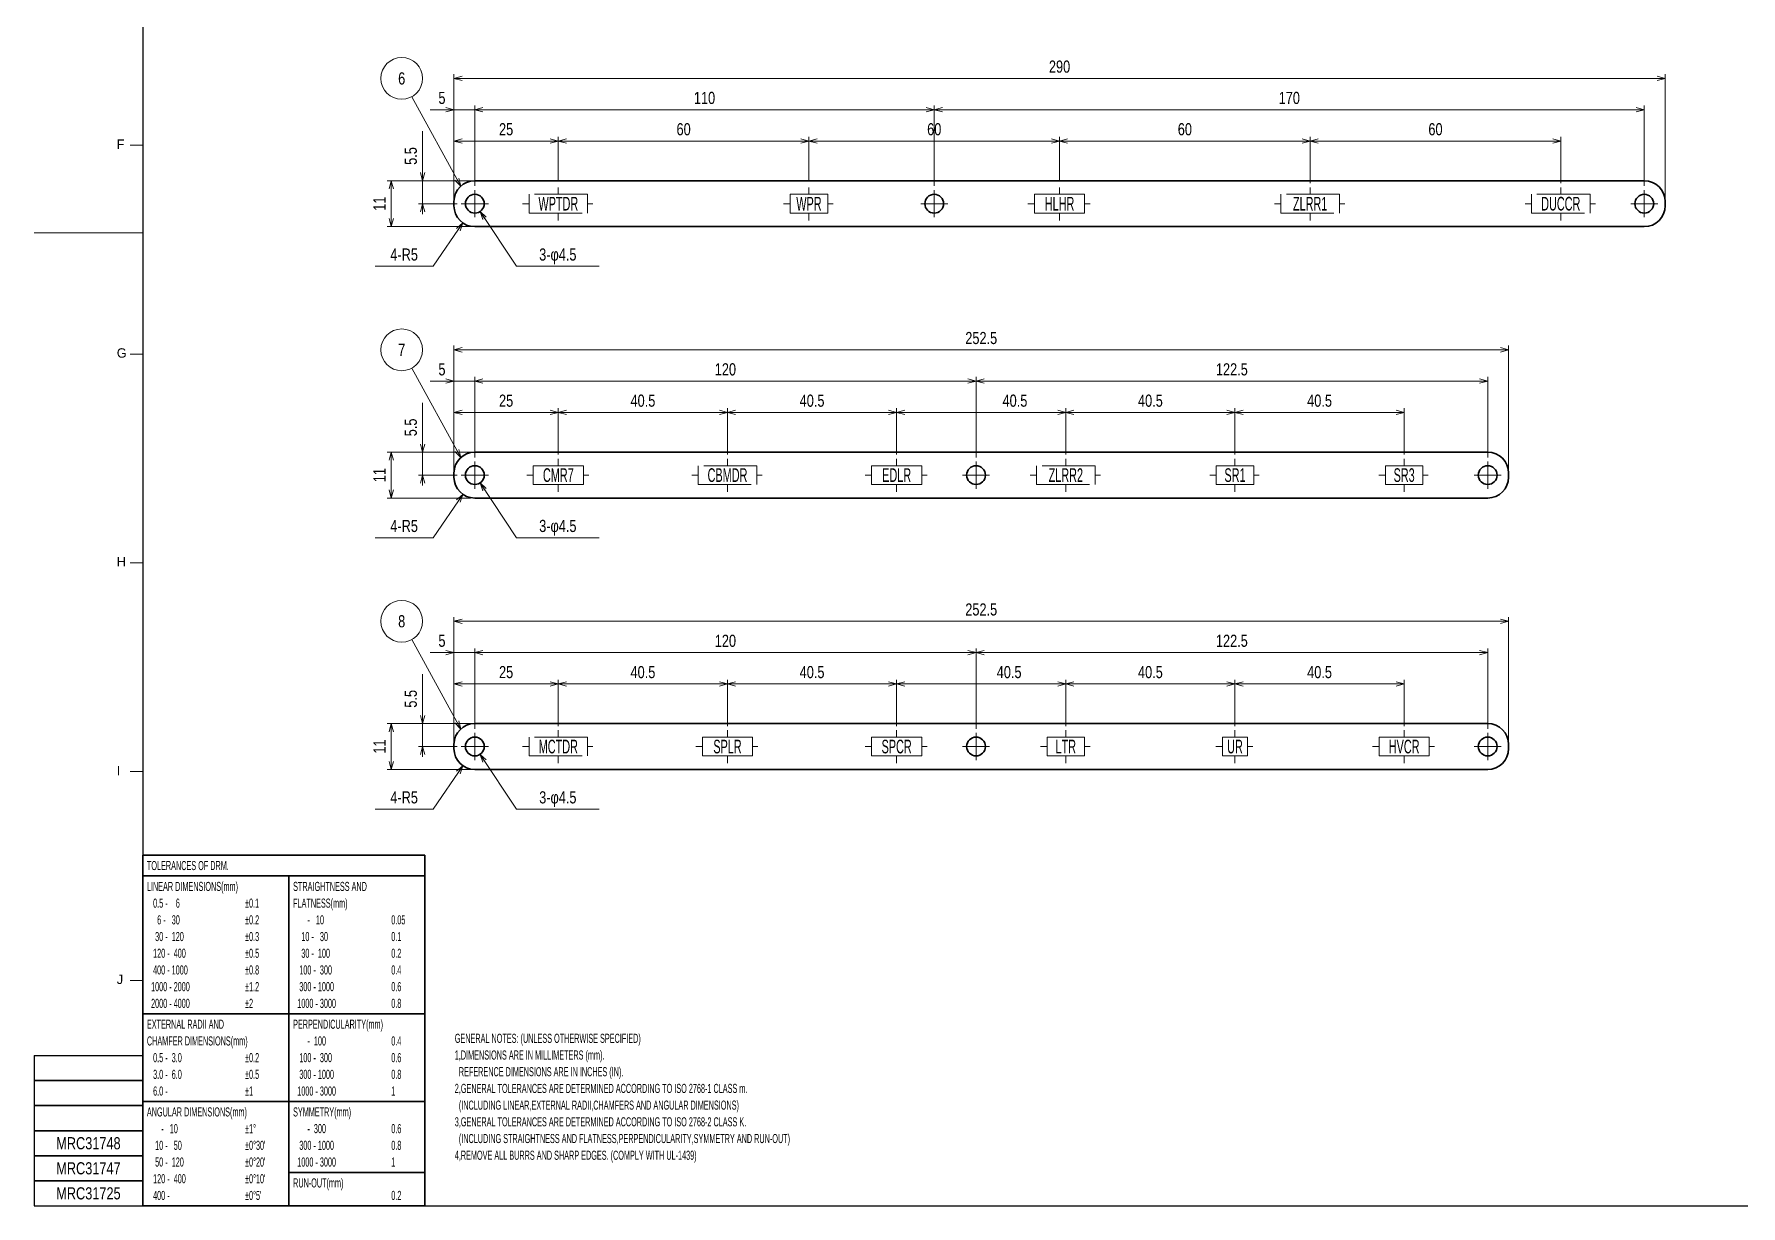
# Model space of a CAD drawing. Header units: millimetres. Extents: x 10 to 821, y 12 to 580.
# Drawn here: x 9.5 to 418.1, y 20 to 300.6 of the extents above; entities that cross this region are included whole.
import ezdxf
from ezdxf.enums import TextEntityAlignment as Align

# ---------------------------------------------------------------- set-up
doc = ezdxf.new("R2010")
doc.units = ezdxf.units.MM
doc.linetypes.add('DASHDOT', pattern=[25.3, 12.7, -6.3, 0, -6.3])
for name, color, linetype in [('GR1_02', 7, 'Continuous'), ('GR1_15', 7, 'Continuous'), ('GR1_16', 7, 'Continuous'), ('図面枠B6M', 7, 'Continuous')]:
    doc.layers.add(name, color=color, linetype=linetype)
doc.styles.add('HG丸ｺﾞｼｯｸM-PRO', font='')
doc.styles.get('HG丸ｺﾞｼｯｸM-PRO').set_extended_font_data('HG丸ｺﾞｼｯｸM-PRO')

# ---------------------------------------------------------------- blocks, each defined once
blk = doc.blocks.new('BLKF023')
at = {"layer": '図面枠B6M', "color": 2, "linetype": 'Continuous', "lineweight": 25}
for p, q in [((35.5, 574), (35.5, 20)), ((9.5, 56), (9.5, 20)), ((9.5, 56), (35.5, 56)), ((9.5, 20), (821, 20))]:
    blk.add_line(p, q, dxfattribs=at)
at = {"layer": '図面枠B6M', "color": 4, "linetype": 'Continuous', "lineweight": 13}
for p, q in [((32.5, 274), (35.5, 274)), ((9.5, 253), (35.5, 253)), ((32.5, 224), (35.5, 224)), ((32.5, 174), (35.5, 174)), ((32.5, 124), (35.5, 124)), ((32.5, 74), (35.5, 74))]:
    blk.add_line(p, q, dxfattribs=at)
at = {"layer": '図面枠B6M', "color": 3, "linetype": 'Continuous', "lineweight": 35}
for p, q in [((9.5, 50), (35.5, 50)), ((9.5, 44), (35.5, 44)), ((9.5, 38), (35.5, 38)), ((9.5, 32), (35.5, 32)), ((9.5, 26), (35.5, 26))]:
    blk.add_line(p, q, dxfattribs=at)
at = {"layer": '図面枠B6M', "color": 4, "linetype": 'Continuous', "lineweight": 13, "style": 'HG丸ｺﾞｼｯｸM-PRO'}
for s, width, p in [('F', 0.998986, (29.29, 272.45)), ('G', 1.003714, (29.29, 222.45)), ('H', 1.00207, (29.29, 172.45)), ('I', 1.00207, (29.29, 122.45)), ('J', 1.005117, (29.29, 72.45))]:
    blk.add_text(s, height=2.25, dxfattribs=dict(at, width=width)).set_placement(p, align=Align.BOTTOM_LEFT)
blk = doc.blocks.new('BLKF027')
at = {"layer": '図面枠B6M', "color": 3, "linetype": 'Continuous', "lineweight": 35}
for p, q in [((35.5, 104), (103, 104)), ((35.5, 104), (35.5, 20)), ((103, 20), (103, 104)), ((35.5, 99), (103, 99)), ((70.5, 20), (70.5, 99)), ((35.5, 66), (70.5, 66)), ((70.5, 66), (103, 66)), ((35.5, 45), (70.5, 45)), ((70.5, 45), (103, 45)), ((70.5, 28), (103, 28)), ((35.5, 20), (103, 20))]:
    blk.add_line(p, q, dxfattribs=at)
at = {"layer": '図面枠B6M', "color": 4, "linetype": 'Continuous', "lineweight": 13, "style": 'HG丸ｺﾞｼｯｸM-PRO'}
for s, height, width, p in [('TOLERANCES OF DRM.', 2.1818, 0.522208, (36.5, 101.5)), ('LINEAR DIMENSIONS(mm)', 2.1818, 0.521664, (36.5, 96.5)), ('STRAIGHTNESS AND', 2.1818, 0.521949, (71.5, 96.5)), (' 0.5 -    6', 2.1818, 0.524049, (37.5, 92.5)), ('±0.1', 2.182, 0.52198, (60, 92.5)), ('FLATNESS(mm)', 2.1818, 0.521994, (71.5, 92.5)), ('   6 -   30', 2.1818, 0.52397, (37.5, 88.5)), ('±0.2', 2.182, 0.52198, (60, 88.5)), ('     -   10', 2.1818, 0.524651, (72.5, 88.5)), ('0.05', 2.182, 0.52205, (95, 88.5)), ('  30 -  120', 2.1818, 0.522893, (37.5, 84.5)), ('±0.3', 2.182, 0.52198, (60, 84.5)), ('  10 -   30', 2.1818, 0.523391, (72.5, 84.5)), ('0.1', 2.182, 0.522424, (95, 84.5)), (' 120 -  400', 2.1818, 0.52246, (37.5, 80.5)), ('±0.5', 2.182, 0.52198, (60, 80.5)), ('  30 -  100', 2.1818, 0.522893, (72.5, 80.5)), ('0.2', 2.182, 0.522424, (95, 80.5)), ('1000 - 2000', 2.1818, 0.521744, (37.5, 72.5)), (' 400 - 1000', 2.1818, 0.52208, (37.5, 76.5)), ('±0.8', 2.182, 0.52198, (60, 76.5)), ('±1.2', 2.182, 0.52198, (60, 72.5)), (' 300 - 1000', 2.1818, 0.52208, (72.5, 72.5)), (' 100 -  300', 2.1818, 0.52246, (72.5, 76.5)), ('0.4', 2.182, 0.522424, (95, 76.5)), ('0.6', 2.182, 0.522424, (95, 72.5)), ('2000 - 4000', 2.1818, 0.521744, (37.5, 68.5)), ('±2', 2.182, 0.521216, (60, 68.5)), ('1000 - 3000', 2.1818, 0.521744, (72.5, 68.5)), ('0.8', 2.182, 0.522424, (95, 68.5)), ('EXTERNAL RADII AND', 2.1818, 0.522426, (36.5, 63.5)), ('PERPENDICULARITY(mm)', 2.1818, 0.521822, (71.5, 63.5)), ('CHAMFER DIMENSIONS(mm)', 2.1818, 0.521615, (36.5, 59.5)), ('     -  100', 2.1818, 0.52397, (72.5, 59.5)), ('0.4', 2.182, 0.522424, (95, 59.5)), (' 0.5 -  3.0', 2.1818, 0.523514, (37.5, 55.5)), ('±0.2', 2.182, 0.52198, (60, 55.5)), (' 100 -  300', 2.1818, 0.52246, (72.5, 55.5)), ('0.6', 2.182, 0.522424, (95, 55.5)), (' 3.0 -  6.0', 2.1818, 0.523514, (37.5, 51.5)), ('±0.5', 2.182, 0.52198, (60, 51.5)), (' 300 - 1000', 2.1818, 0.52208, (72.5, 51.5)), ('0.8', 2.182, 0.522424, (95, 51.5)), (' 6.0 -', 2.182, 0.523279, (37.5, 47.5)), ('±1', 2.182, 0.521216, (60, 47.5)), ('1000 - 3000', 2.1818, 0.521744, (72.5, 47.5)), ('1', 2.18, 0.521199, (95, 47.5)), ('ANGULAR DIMENSIONS(mm)', 2.1818, 0.521887, (36.5, 42.5)), ('SYMMETRY(mm)', 2.1818, 0.521222, (71.5, 42.5)), ('     -   10', 2.1818, 0.524651, (37.5, 38.5)), ('±1°', 2.182, 0.52122, (60, 38.5)), ('     -  300', 2.1818, 0.52397, (72.5, 38.5)), ('0.6', 2.182, 0.522424, (95, 38.5)), ('  10 -   50', 2.1818, 0.523391, (37.5, 34.5)), ("±0°30'", 2.182, 0.521679, (60, 34.5)), (' 300 - 1000', 2.1818, 0.52208, (72.5, 34.5)), ('0.8', 2.182, 0.522424, (95, 34.5)), ('  50 -  120', 2.1818, 0.522893, (37.5, 30.5)), ("±0°20'", 2.182, 0.521679, (60, 30.5)), ('1000 - 3000', 2.1818, 0.521744, (72.5, 30.5)), ('1', 2.18, 0.521199, (95, 30.5)), (' 120 -  400', 2.1818, 0.52246, (37.5, 26.5)), ("±0°10'", 2.182, 0.521679, (60, 26.5)), ('RUN-OUT(mm)', 2.1818, 0.521162, (71.5, 25.5)), (' 400 -', 2.182, 0.52234, (37.5, 22.5)), ("±0°5'", 2.182, 0.521776, (60, 22.5)), ('0.2', 2.182, 0.522424, (95, 22.5))]:
    blk.add_text(s, height=height, dxfattribs=dict(at, width=width)).set_placement(p, align=Align.MIDDLE_LEFT)
blk = doc.blocks.new('FXTIP_ARROW_S')
at = {"color": 0, "linetype": 'Continuous', "lineweight": -2}
for q in [(-1, 0), (-0.97, 0.26), (-0.97, -0.26)]:
    blk.add_line((0, 0), q, dxfattribs=at)
blk = doc.blocks.new('FXTIP_ARROW_E')
at = {"color": 0, "linetype": 'Continuous', "lineweight": -2}
for q in [(-1, 0), (-0.97, 0.26), (-0.97, -0.26)]:
    blk.add_line((0, 0), q, dxfattribs=at)
blk = doc.blocks.new('BLKF059')
at = {"layer": 'GR1_02', "color": 4, "linetype": 'DASHDOT', "lineweight": 13}
for p, q in [((199.5, 262.25), (190.5, 262.25)), ((190.5, 262.25), (190.5, 257.75)), ((199.5, 257.75), (199.5, 262.25)), ((190.5, 257.75), (199.5, 257.75))]:
    blk.add_line(p, q, dxfattribs=at)
blk = doc.blocks.new('BLKF058')
at = {"layer": 'GR1_02', "color": 4, "linetype": 'DASHDOT', "lineweight": 13}
for p, q in [((195, 263.91), (195, 262.25)), ((188.94, 260), (190.5, 260)), ((195, 257.75), (195, 256.01)), ((199.5, 260), (200.79, 260))]:
    blk.add_line(p, q, dxfattribs=at)
blk.add_blockref('BLKF059', (0, 0), dxfattribs=at)
blk = doc.blocks.new('BLKF061')
at = {"layer": 'GR1_02', "color": 4, "linetype": 'DASHDOT', "lineweight": 13}
for p, q in [((261, 132.25), (252, 132.25)), ((252, 132.25), (252, 127.75)), ((261, 127.75), (261, 132.25)), ((252, 127.75), (261, 127.75))]:
    blk.add_line(p, q, dxfattribs=at)
blk = doc.blocks.new('BLKF060')
at = {"layer": 'GR1_02', "color": 4, "linetype": 'DASHDOT', "lineweight": 13}
for p, q in [((256.5, 133.91), (256.5, 132.25)), ((250.44, 130), (252, 130)), ((256.5, 127.75), (256.5, 126.01)), ((261, 130), (262.29, 130))]:
    blk.add_line(p, q, dxfattribs=at)
blk.add_blockref('BLKF061', (0, 0), dxfattribs=at)
blk = doc.blocks.new('BLKF077')
at = {"layer": 'GR1_02', "color": 4, "linetype": 'DASHDOT', "lineweight": 13}
for p, q in [((261, 262.25), (249, 262.25)), ((249, 262.25), (249, 257.75)), ((261, 257.75), (261, 262.25)), ((249, 257.75), (261, 257.75))]:
    blk.add_line(p, q, dxfattribs=at)
blk = doc.blocks.new('BLKF076')
at = {"layer": 'GR1_02', "color": 4, "linetype": 'DASHDOT', "lineweight": 13}
for p, q in [((255, 263.91), (255, 262.25)), ((247.44, 260), (249, 260)), ((255, 257.75), (255, 256.01)), ((261, 260), (262.29, 260))]:
    blk.add_line(p, q, dxfattribs=at)
blk.add_blockref('BLKF077', (0, 0), dxfattribs=at)
blk = doc.blocks.new('BLKF079')
at = {"layer": 'GR1_02', "color": 4, "linetype": 'DASHDOT', "lineweight": 13}
for p, q in [((343.5, 132.25), (331.5, 132.25)), ((331.5, 132.25), (331.5, 127.75)), ((343.5, 127.75), (343.5, 132.25)), ((331.5, 127.75), (343.5, 127.75))]:
    blk.add_line(p, q, dxfattribs=at)
blk = doc.blocks.new('BLKF078')
at = {"layer": 'GR1_02', "color": 4, "linetype": 'DASHDOT', "lineweight": 13}
for p, q in [((337.5, 133.91), (337.5, 132.25)), ((329.94, 130), (331.5, 130)), ((337.5, 127.75), (337.5, 126.01)), ((343.5, 130), (344.79, 130))]:
    blk.add_line(p, q, dxfattribs=at)
blk.add_blockref('BLKF079', (0, 0), dxfattribs=at)
blk = doc.blocks.new('BLKF081')
at = {"layer": 'GR1_02', "color": 4, "linetype": 'DASHDOT', "lineweight": 13}
for p, q in [((222, 132.25), (210, 132.25)), ((210, 132.25), (210, 127.75)), ((222, 127.75), (222, 132.25)), ((210, 127.75), (222, 127.75))]:
    blk.add_line(p, q, dxfattribs=at)
blk = doc.blocks.new('BLKF080')
at = {"layer": 'GR1_02', "color": 4, "linetype": 'DASHDOT', "lineweight": 13}
for p, q in [((216, 133.91), (216, 132.25)), ((208.44, 130), (210, 130)), ((216, 127.75), (216, 126.01)), ((222, 130), (223.29, 130))]:
    blk.add_line(p, q, dxfattribs=at)
blk.add_blockref('BLKF081', (0, 0), dxfattribs=at)
blk = doc.blocks.new('BLKF083')
at = {"layer": 'GR1_02', "color": 4, "linetype": 'DASHDOT', "lineweight": 13}
for p, q in [((181.5, 132.25), (169.5, 132.25)), ((169.5, 132.25), (169.5, 127.75)), ((181.5, 127.75), (181.5, 132.25)), ((169.5, 127.75), (181.5, 127.75))]:
    blk.add_line(p, q, dxfattribs=at)
blk = doc.blocks.new('BLKF082')
at = {"layer": 'GR1_02', "color": 4, "linetype": 'DASHDOT', "lineweight": 13}
for p, q in [((175.5, 133.91), (175.5, 132.25)), ((167.94, 130), (169.5, 130)), ((175.5, 127.75), (175.5, 126.01)), ((181.5, 130), (182.79, 130))]:
    blk.add_line(p, q, dxfattribs=at)
blk.add_blockref('BLKF083', (0, 0), dxfattribs=at)
blk = doc.blocks.new('BLKF085')
at = {"layer": 'GR1_02', "color": 4, "linetype": 'DASHDOT', "lineweight": 13}
for p, q in [((141, 197.25), (129, 197.25)), ((129, 197.25), (129, 192.75)), ((141, 192.75), (141, 197.25)), ((129, 192.75), (141, 192.75))]:
    blk.add_line(p, q, dxfattribs=at)
blk = doc.blocks.new('BLKF084')
at = {"layer": 'GR1_02', "color": 4, "linetype": 'DASHDOT', "lineweight": 13}
for p, q in [((135, 198.91), (135, 197.25)), ((127.44, 195), (129, 195)), ((135, 192.75), (135, 191.01)), ((141, 195), (142.29, 195))]:
    blk.add_line(p, q, dxfattribs=at)
blk.add_blockref('BLKF085', (0, 0), dxfattribs=at)
blk = doc.blocks.new('BLKF087')
at = {"layer": 'GR1_02', "color": 4, "linetype": 'DASHDOT', "lineweight": 13}
for p, q in [((222, 197.25), (210, 197.25)), ((210, 197.25), (210, 192.75)), ((222, 192.75), (222, 197.25)), ((210, 192.75), (222, 192.75))]:
    blk.add_line(p, q, dxfattribs=at)
blk = doc.blocks.new('BLKF086')
at = {"layer": 'GR1_02', "color": 4, "linetype": 'DASHDOT', "lineweight": 13}
for p, q in [((216, 198.91), (216, 197.25)), ((208.44, 195), (210, 195)), ((216, 192.75), (216, 191.01)), ((222, 195), (223.29, 195))]:
    blk.add_line(p, q, dxfattribs=at)
blk.add_blockref('BLKF087', (0, 0), dxfattribs=at)
blk = doc.blocks.new('BLKF099')
at = {"layer": 'GR1_02', "color": 4, "linetype": 'DASHDOT', "lineweight": 13}
for p, q in [((382, 262.25), (368, 262.25)), ((368, 262.25), (368, 257.75)), ((382, 257.75), (382, 262.25)), ((368, 257.75), (382, 257.75))]:
    blk.add_line(p, q, dxfattribs=at)
blk = doc.blocks.new('BLKF098')
at = {"layer": 'GR1_02', "color": 4, "linetype": 'DASHDOT', "lineweight": 13}
for p, q in [((375, 263.91), (375, 262.25)), ((366.44, 260), (368, 260)), ((375, 257.75), (375, 256.01)), ((382, 260), (383.29, 260))]:
    blk.add_line(p, q, dxfattribs=at)
blk.add_blockref('BLKF099', (0, 0), dxfattribs=at)
blk = doc.blocks.new('BLKF101')
at = {"layer": 'GR1_02', "color": 4, "linetype": 'DASHDOT', "lineweight": 13}
for p, q in [((322, 262.25), (308, 262.25)), ((308, 262.25), (308, 257.75)), ((322, 257.75), (322, 262.25)), ((308, 257.75), (322, 257.75))]:
    blk.add_line(p, q, dxfattribs=at)
blk = doc.blocks.new('BLKF100')
at = {"layer": 'GR1_02', "color": 4, "linetype": 'DASHDOT', "lineweight": 13}
for p, q in [((315, 263.91), (315, 262.25)), ((306.44, 260), (308, 260)), ((315, 257.75), (315, 256.01)), ((322, 260), (323.29, 260))]:
    blk.add_line(p, q, dxfattribs=at)
blk.add_blockref('BLKF101', (0, 0), dxfattribs=at)
blk = doc.blocks.new('BLKF103')
at = {"layer": 'GR1_02', "color": 4, "linetype": 'DASHDOT', "lineweight": 13}
for p, q in [((142, 132.25), (128, 132.25)), ((128, 132.25), (128, 127.75)), ((142, 127.75), (142, 132.25)), ((128, 127.75), (142, 127.75))]:
    blk.add_line(p, q, dxfattribs=at)
blk = doc.blocks.new('BLKF102')
at = {"layer": 'GR1_02', "color": 4, "linetype": 'DASHDOT', "lineweight": 13}
for p, q in [((135, 133.91), (135, 132.25)), ((126.44, 130), (128, 130)), ((135, 127.75), (135, 126.01)), ((142, 130), (143.29, 130))]:
    blk.add_line(p, q, dxfattribs=at)
blk.add_blockref('BLKF103', (0, 0), dxfattribs=at)
blk = doc.blocks.new('BLKF105')
at = {"layer": 'GR1_02', "color": 4, "linetype": 'DASHDOT', "lineweight": 13}
for p, q in [((142, 262.25), (128, 262.25)), ((128, 262.25), (128, 257.75)), ((142, 257.75), (142, 262.25)), ((128, 257.75), (142, 257.75))]:
    blk.add_line(p, q, dxfattribs=at)
blk = doc.blocks.new('BLKF104')
at = {"layer": 'GR1_02', "color": 4, "linetype": 'DASHDOT', "lineweight": 13}
for p, q in [((135, 263.91), (135, 262.25)), ((126.44, 260), (128, 260)), ((135, 257.75), (135, 256.01)), ((142, 260), (143.29, 260))]:
    blk.add_line(p, q, dxfattribs=at)
blk.add_blockref('BLKF105', (0, 0), dxfattribs=at)
blk = doc.blocks.new('BLKF113')
at = {"layer": 'GR1_02', "color": 4, "linetype": 'DASHDOT', "lineweight": 13}
for p, q in [((182.5, 197.25), (168.5, 197.25)), ((168.5, 197.25), (168.5, 192.75)), ((182.5, 192.75), (182.5, 197.25)), ((168.5, 192.75), (182.5, 192.75))]:
    blk.add_line(p, q, dxfattribs=at)
blk = doc.blocks.new('BLKF112')
at = {"layer": 'GR1_02', "color": 4, "linetype": 'DASHDOT', "lineweight": 13}
for p, q in [((175.5, 198.91), (175.5, 197.25)), ((166.94, 195), (168.5, 195)), ((175.5, 192.75), (175.5, 191.01)), ((182.5, 195), (183.79, 195))]:
    blk.add_line(p, q, dxfattribs=at)
blk.add_blockref('BLKF113', (0, 0), dxfattribs=at)
blk = doc.blocks.new('BLKF115')
at = {"layer": 'GR1_02', "color": 4, "linetype": 'DASHDOT', "lineweight": 13}
for p, q in [((300, 132.25), (294, 132.25)), ((294, 132.25), (294, 127.75)), ((300, 127.75), (300, 132.25)), ((294, 127.75), (300, 127.75))]:
    blk.add_line(p, q, dxfattribs=at)
blk = doc.blocks.new('BLKF114')
at = {"layer": 'GR1_02', "color": 4, "linetype": 'DASHDOT', "lineweight": 13}
for p, q in [((297, 133.91), (297, 132.25)), ((292.44, 130), (294, 130)), ((297, 127.75), (297, 126.01)), ((300, 130), (301.29, 130))]:
    blk.add_line(p, q, dxfattribs=at)
blk.add_blockref('BLKF115', (0, 0), dxfattribs=at)
blk = doc.blocks.new('BLKF133')
at = {"layer": 'GR1_02', "color": 4, "linetype": 'DASHDOT', "lineweight": 13}
for p, q in [((301.5, 197.25), (292.5, 197.25)), ((292.5, 197.25), (292.5, 192.75)), ((301.5, 192.75), (301.5, 197.25)), ((292.5, 192.75), (301.5, 192.75))]:
    blk.add_line(p, q, dxfattribs=at)
blk = doc.blocks.new('BLKF132')
at = {"layer": 'GR1_02', "color": 4, "linetype": 'DASHDOT', "lineweight": 13}
for p, q in [((297, 198.91), (297, 197.25)), ((290.94, 195), (292.5, 195)), ((297, 192.75), (297, 191.01)), ((301.5, 195), (302.79, 195))]:
    blk.add_line(p, q, dxfattribs=at)
blk.add_blockref('BLKF133', (0, 0), dxfattribs=at)
blk = doc.blocks.new('BLKF135')
at = {"layer": 'GR1_02', "color": 4, "linetype": 'DASHDOT', "lineweight": 13}
for p, q in [((342, 197.25), (333, 197.25)), ((333, 197.25), (333, 192.75)), ((342, 192.75), (342, 197.25)), ((333, 192.75), (342, 192.75))]:
    blk.add_line(p, q, dxfattribs=at)
blk = doc.blocks.new('BLKF134')
at = {"layer": 'GR1_02', "color": 4, "linetype": 'DASHDOT', "lineweight": 13}
for p, q in [((337.5, 198.91), (337.5, 197.25)), ((331.44, 195), (333, 195)), ((337.5, 192.75), (337.5, 191.01)), ((342, 195), (343.29, 195))]:
    blk.add_line(p, q, dxfattribs=at)
blk.add_blockref('BLKF135', (0, 0), dxfattribs=at)
blk = doc.blocks.new('BLKF137')
at = {"layer": 'GR1_02', "color": 4, "linetype": 'DASHDOT', "lineweight": 13}
for p, q in [((263.5, 197.25), (249.5, 197.25)), ((249.5, 197.25), (249.5, 192.75)), ((263.5, 192.75), (263.5, 197.25)), ((249.5, 192.75), (263.5, 192.75))]:
    blk.add_line(p, q, dxfattribs=at)
blk = doc.blocks.new('BLKF136')
at = {"layer": 'GR1_02', "color": 4, "linetype": 'DASHDOT', "lineweight": 13}
for p, q in [((256.5, 198.91), (256.5, 197.25)), ((247.94, 195), (249.5, 195)), ((256.5, 192.75), (256.5, 191.01)), ((263.5, 195), (264.79, 195))]:
    blk.add_line(p, q, dxfattribs=at)
blk.add_blockref('BLKF137', (0, 0), dxfattribs=at)
blk = doc.blocks.new('BLKF171')
at = {"layer": 'GR1_02', "color": 3, "linetype": 'Continuous', "lineweight": 35}
for p, q in [((357.5, 135.5), (115, 135.5)), ((110, 130.5), (110, 129.5)), ((362.5, 129.5), (362.5, 130.5)), ((115, 124.5), (357.5, 124.5))]:
    blk.add_line(p, q, dxfattribs=at)
for centre in [(115, 130), (235, 130), (357.5, 130)]:
    blk.add_circle(centre, 2.25, dxfattribs=at)
for centre, start, end in [((115, 130.5), 90, 180), ((357.5, 130.5), 0, 90), ((115, 129.5), 180, 270), ((357.5, 129.5), 270, 0)]:
    blk.add_arc(centre, 5, start, end, dxfattribs=at)
blk = doc.blocks.new('BLKF172')
at = {"layer": 'GR1_02', "color": 3, "linetype": 'Continuous', "lineweight": 35}
for p, q in [((357.5, 200.5), (115, 200.5)), ((110, 195.5), (110, 194.5)), ((362.5, 194.5), (362.5, 195.5)), ((115, 189.5), (357.5, 189.5))]:
    blk.add_line(p, q, dxfattribs=at)
for centre in [(115, 195), (235, 195), (357.5, 195)]:
    blk.add_circle(centre, 2.25, dxfattribs=at)
for centre, start, end in [((115, 195.5), 90, 180), ((357.5, 195.5), 0, 90), ((115, 194.5), 180, 270), ((357.5, 194.5), 270, 0)]:
    blk.add_arc(centre, 5, start, end, dxfattribs=at)
blk = doc.blocks.new('BLKF174')
at = {"layer": 'GR1_02', "color": 3, "linetype": 'Continuous', "lineweight": 35}
for p, q in [((395, 265.5), (115, 265.5)), ((110, 260.5), (110, 259.5)), ((400, 259.5), (400, 260.5)), ((115, 254.5), (395, 254.5))]:
    blk.add_line(p, q, dxfattribs=at)
for centre in [(115, 260), (225, 260), (395, 260)]:
    blk.add_circle(centre, 2.25, dxfattribs=at)
for centre, start, end in [((115, 260.5), 90, 180), ((395, 260.5), 0, 90), ((115, 259.5), 180, 270), ((395, 259.5), 270, 0)]:
    blk.add_arc(centre, 5, start, end, dxfattribs=at)

msp = doc.modelspace()

# ---------------------------------------------------------------- linework, layer by layer
at = {"layer": 'GR1_02', "color": 4, "linetype": 'DASHDOT', "lineweight": 13}
for p, q in [((115, 256.75), (115, 263.25)), ((225, 256.75), (225, 263.25)), ((395, 256.75), (395, 263.25)), ((118.25, 260), (111.75, 260)), ((228.25, 260), (221.75, 260)), ((398.25, 260), (391.75, 260)), ((115, 191.75), (115, 198.25)), ((235, 191.75), (235, 198.25)), ((357.5, 191.75), (357.5, 198.25)), ((118.25, 195), (111.75, 195)), ((238.25, 195), (231.75, 195)), ((360.75, 195), (354.25, 195)), ((115, 126.75), (115, 133.25)), ((235, 126.75), (235, 133.25)), ((357.5, 126.75), (357.5, 133.25)), ((118.25, 130), (111.75, 130)), ((238.25, 130), (231.75, 130)), ((360.75, 130), (354.25, 130))]:
    msp.add_line(p, q, dxfattribs=at)
at = {"layer": 'GR1_15', "color": 4, "linetype": 'Continuous', "lineweight": 13}
for p, q in [((111.63, 264.19), (99.9, 285.61)), ((111.63, 199.19), (99.9, 220.61)), ((111.63, 134.19), (99.9, 155.61))]:
    msp.add_line(p, q, dxfattribs=at)
for centre in [(97.5, 290), (97.5, 225), (97.5, 160)]:
    msp.add_circle(centre, 5, dxfattribs=at)
at = {"layer": 'GR1_16', "color": 4, "linetype": 'Continuous', "lineweight": 13}
for p, q in [((110, 261.5), (110, 291)), ((400, 261.5), (400, 291)), ((110, 290), (400, 290)), ((104.28, 282.5), (110, 282.5)), ((110, 260.5), (110, 283.5)), ((110, 282.5), (115, 282.5)), ((115, 264.25), (115, 283.5)), ((115, 282.5), (225, 282.5)), ((225, 264.25), (225, 283.5)), ((225, 282.5), (395, 282.5)), ((395, 264.25), (395, 283.5)), ((102.5, 265.5), (102.5, 277.34)), ((110, 260.5), (110, 276)), ((110, 275), (135, 275)), ((135, 265.41), (135, 276)), ((135, 275), (195, 275)), ((195, 265.41), (195, 276)), ((195, 275), (255, 275)), ((255, 265.41), (255, 276)), ((255, 275), (315, 275)), ((315, 264.91), (315, 276)), ((315, 275), (375, 275)), ((375, 264.91), (375, 276)), ((114, 265.5), (94, 265.5)), ((95, 254.5), (95, 265.5)), ((114, 265.5), (101.5, 265.5)), ((102.5, 260), (102.5, 265.5)), ((110.75, 260), (101.5, 260)), ((102.5, 257.5), (102.5, 260)), ((116.25, 258.13), (125, 245)), ((114, 254.5), (94, 254.5)), ((112.16, 255.38), (105, 245)), ((105, 245), (91.16, 245)), ((125, 245), (144.76, 245)), ((110, 196.5), (110, 226)), ((110, 225), (362.5, 225)), ((362.5, 196.5), (362.5, 226)), ((104.28, 217.5), (110, 217.5)), ((110, 195.5), (110, 218.5)), ((110, 217.5), (115, 217.5)), ((115, 199.25), (115, 218.5)), ((115, 217.5), (235, 217.5)), ((235, 199.25), (235, 218.5)), ((235, 217.5), (357.5, 217.5)), ((357.5, 199.25), (357.5, 218.5)), ((102.5, 200.5), (102.5, 212.34)), ((110, 195.5), (110, 211)), ((110, 210), (135, 210)), ((135, 199.91), (135, 211)), ((135, 210), (175.5, 210)), ((175.5, 199.91), (175.5, 211)), ((175.5, 210), (216, 210)), ((216, 199.91), (216, 211)), ((216, 210), (256.5, 210)), ((256.5, 199.91), (256.5, 211)), ((256.5, 210), (297, 210)), ((297, 199.91), (297, 211)), ((297, 210), (337.5, 210)), ((337.5, 199.91), (337.5, 211)), ((114, 200.5), (94, 200.5)), ((95, 189.5), (95, 200.5)), ((114, 200.5), (101.5, 200.5)), ((102.5, 195), (102.5, 200.5)), ((110.75, 195), (101.5, 195)), ((102.5, 192.5), (102.5, 195)), ((116.25, 193.13), (125, 180)), ((114, 189.5), (94, 189.5)), ((112.16, 190.38), (105, 180)), ((105, 180), (91.16, 180)), ((125, 180), (144.76, 180)), ((110, 131.5), (110, 161)), ((110, 160), (362.5, 160)), ((362.5, 131.5), (362.5, 161)), ((104.28, 152.5), (110, 152.5)), ((110, 130.5), (110, 153.5)), ((110, 152.5), (115, 152.5)), ((115, 134.25), (115, 153.5)), ((115, 152.5), (235, 152.5)), ((235, 134.25), (235, 153.5)), ((235, 152.5), (357.5, 152.5)), ((357.5, 134.25), (357.5, 153.5)), ((102.5, 135.5), (102.5, 147.34)), ((110, 130.5), (110, 146)), ((110, 145), (135, 145)), ((135, 134.91), (135, 146)), ((135, 145), (175.5, 145)), ((175.5, 134.91), (175.5, 146)), ((175.5, 145), (216, 145)), ((216, 134.91), (216, 146)), ((216, 145), (256.5, 145)), ((256.5, 134.91), (256.5, 146)), ((256.5, 145), (297, 145)), ((297, 134.91), (297, 146)), ((297, 145), (337.5, 145)), ((337.5, 134.91), (337.5, 146)), ((114, 135.5), (94, 135.5)), ((95, 124.5), (95, 135.5)), ((114, 135.5), (101.5, 135.5)), ((102.5, 130), (102.5, 135.5)), ((110.75, 130), (101.5, 130)), ((102.5, 127.5), (102.5, 130)), ((116.25, 128.13), (125, 115)), ((114, 124.5), (94, 124.5)), ((112.16, 125.38), (105, 115)), ((105, 115), (91.16, 115)), ((125, 115), (144.76, 115))]:
    msp.add_line(p, q, dxfattribs=at)

# ---------------------------------------------------------------- block references
at = {"layer": 'GR1_02', "color": 3, "linetype": 'Continuous', "lineweight": 35}
for name in ['BLKF174', 'BLKF172', 'BLKF171']:
    msp.add_blockref(name, (0, 0), dxfattribs=at)
at = {"layer": 'GR1_02', "color": 4, "linetype": 'DASHDOT', "lineweight": 13}
for name in ['BLKF104', 'BLKF058', 'BLKF076', 'BLKF100', 'BLKF098', 'BLKF084', 'BLKF112', 'BLKF086', 'BLKF136', 'BLKF132', 'BLKF134', 'BLKF102', 'BLKF082', 'BLKF080', 'BLKF060', 'BLKF114', 'BLKF078']:
    msp.add_blockref(name, (0, 0), dxfattribs=at)
at = {"layer": 'GR1_15', "color": 4, "linetype": 'Continuous', "lineweight": 13, "xscale": 2, "yscale": 2}
for p, rotation in [((111.63, 264.19), 298.6902760356572), ((111.63, 199.19), 298.6902760356571), ((111.63, 134.19), 298.6902760356571)]:
    msp.add_blockref('FXTIP_ARROW_S', p, dxfattribs=dict(at, rotation=rotation))
at = {"layer": 'GR1_16', "color": 4, "linetype": 'Continuous', "lineweight": 13, "xscale": 2, "yscale": 2}
for name, p, rotation in [('FXTIP_ARROW_S', (110, 290), 180), ('FXTIP_ARROW_E', (400, 290), 360), ('FXTIP_ARROW_E', (110, 282.5), 360), ('FXTIP_ARROW_S', (115, 282.5), 180), ('FXTIP_ARROW_E', (225, 282.5), 360), ('FXTIP_ARROW_S', (225, 282.5), 180), ('FXTIP_ARROW_E', (395, 282.5), 360), ('FXTIP_ARROW_S', (110, 275), 180), ('FXTIP_ARROW_E', (135, 275), 360), ('FXTIP_ARROW_S', (135, 275), 180), ('FXTIP_ARROW_E', (195, 275), 360), ('FXTIP_ARROW_S', (195, 275), 180), ('FXTIP_ARROW_E', (255, 275), 360), ('FXTIP_ARROW_S', (255, 275), 180), ('FXTIP_ARROW_E', (315, 275), 360), ('FXTIP_ARROW_S', (315, 275), 180), ('FXTIP_ARROW_E', (375, 275), 360), ('FXTIP_ARROW_S', (102.5, 265.5), 270), ('FXTIP_ARROW_E', (95, 265.5), 90), ('FXTIP_ARROW_E', (102.5, 260), 90), ('FXTIP_ARROW_S', (116.25, 258.13), 123.6900675259798), ('FXTIP_ARROW_S', (95, 254.5), 270), ('FXTIP_ARROW_S', (112.16, 255.38), 55.40771379321434), ('FXTIP_ARROW_S', (110, 225), 180), ('FXTIP_ARROW_E', (362.5, 225), 360), ('FXTIP_ARROW_E', (110, 217.5), 360), ('FXTIP_ARROW_S', (115, 217.5), 180), ('FXTIP_ARROW_E', (235, 217.5), 360), ('FXTIP_ARROW_S', (235, 217.5), 180), ('FXTIP_ARROW_E', (357.5, 217.5), 360), ('FXTIP_ARROW_S', (110, 210), 180), ('FXTIP_ARROW_E', (135, 210), 360), ('FXTIP_ARROW_S', (135, 210), 180), ('FXTIP_ARROW_E', (175.5, 210), 360), ('FXTIP_ARROW_S', (175.5, 210), 180), ('FXTIP_ARROW_E', (216, 210), 360), ('FXTIP_ARROW_S', (216, 210), 180), ('FXTIP_ARROW_E', (256.5, 210), 360), ('FXTIP_ARROW_S', (256.5, 210), 180), ('FXTIP_ARROW_E', (297, 210), 360), ('FXTIP_ARROW_S', (297, 210), 180), ('FXTIP_ARROW_E', (337.5, 210), 360), ('FXTIP_ARROW_E', (95, 200.5), 90), ('FXTIP_ARROW_S', (102.5, 200.5), 270), ('FXTIP_ARROW_E', (102.5, 195), 90), ('FXTIP_ARROW_S', (116.25, 193.13), 123.6900675259793), ('FXTIP_ARROW_S', (95, 189.5), 270), ('FXTIP_ARROW_S', (112.16, 190.38), 55.40771379321455), ('FXTIP_ARROW_S', (110, 160), 180), ('FXTIP_ARROW_E', (362.5, 160), 360), ('FXTIP_ARROW_E', (110, 152.5), 360), ('FXTIP_ARROW_S', (115, 152.5), 180), ('FXTIP_ARROW_E', (235, 152.5), 360), ('FXTIP_ARROW_S', (235, 152.5), 180), ('FXTIP_ARROW_E', (357.5, 152.5), 360), ('FXTIP_ARROW_S', (110, 145), 180), ('FXTIP_ARROW_E', (135, 145), 360), ('FXTIP_ARROW_S', (135, 145), 180), ('FXTIP_ARROW_E', (175.5, 145), 360), ('FXTIP_ARROW_S', (175.5, 145), 180), ('FXTIP_ARROW_E', (216, 145), 360), ('FXTIP_ARROW_S', (216, 145), 180), ('FXTIP_ARROW_E', (256.5, 145), 360), ('FXTIP_ARROW_S', (256.5, 145), 180), ('FXTIP_ARROW_E', (297, 145), 360), ('FXTIP_ARROW_S', (297, 145), 180), ('FXTIP_ARROW_E', (337.5, 145), 360), ('FXTIP_ARROW_E', (95, 135.5), 90), ('FXTIP_ARROW_S', (102.5, 135.5), 270), ('FXTIP_ARROW_E', (102.5, 130), 90), ('FXTIP_ARROW_S', (116.25, 128.13), 123.6900675259793), ('FXTIP_ARROW_S', (95, 124.5), 270), ('FXTIP_ARROW_S', (112.16, 125.38), 55.40771379321455)]:
    msp.add_blockref(name, p, dxfattribs=dict(at, rotation=rotation))
at = {"layer": '図面枠B6M', "color": 4, "linetype": 'Continuous', "lineweight": 13}
for name in ['BLKF023', 'BLKF027']:
    msp.add_blockref(name, (0, 0), dxfattribs=at)

# ---------------------------------------------------------------- texts
at = {"layer": 'GR1_02', "color": 3, "linetype": 'Continuous', "lineweight": 35, "style": 'HG丸ｺﾞｼｯｸM-PRO'}
for s, width, p in [('WPTDR', 0.593463, (135, 260)), ('WPR', 0.593603, (195, 260)), ('HLHR', 0.594835, (255, 260)), ('ZLRR1', 0.593743, (315, 260)), ('DUCCR', 0.594129, (375, 260)), ('CMR7', 0.594227, (135, 195)), ('CBMDR', 0.594748, (175.5, 195)), ('EDLR', 0.593967, (216, 195)), ('ZLRR2', 0.593743, (256.5, 195)), ('SR1', 0.593491, (297, 195)), ('SR3', 0.593491, (337.5, 195)), ('MCTDR', 0.594166, (135, 130)), ('SPLR', 0.593571, (175.5, 130)), ('SPCR', 0.593866, (216, 130)), ('LTR', 0.593576, (256.5, 130)), ('UR', 0.594741, (297, 130)), ('HVCR', 0.59492, (337.5, 130))]:
    msp.add_text(s, height=3.273, dxfattribs=dict(at, width=width)).set_placement(p, align=Align.MIDDLE_CENTER)
at = {"layer": 'GR1_15', "color": 3, "linetype": 'Continuous', "lineweight": 35, "style": 'HG丸ｺﾞｼｯｸM-PRO', "width": 0.784542}
for s, p in [('6', (97.5, 290)), ('7', (97.5, 225)), ('8', (97.5, 160))]:
    msp.add_text(s, height=2.91, rotation=0, dxfattribs=at).set_placement(p, align=Align.MIDDLE_CENTER)
at = {"layer": 'GR1_16', "color": 3, "linetype": 'Continuous', "lineweight": 35, "style": 'HG丸ｺﾞｼｯｸM-PRO'}
for s, rotation, width, p in [('290', 0, 0.784542, (255, 290.5)), ('110', 0, 0.784542, (170, 283)), ('170', 0, 0.784542, (310, 283)), ('25', 0, 0.784542, (122.5, 275.5)), ('60', 0, 0.784542, (165, 275.5)), ('60', 0, 0.784542, (225, 275.5)), ('60', 0, 0.784542, (285, 275.5)), ('60', 0, 0.784542, (345, 275.5)), ('5.5', 90, 0.784839, (102, 271.42)), ('11', 90, 0.784542, (94.5, 260)), ('252.5', 0, 0.7847, (236.25, 225.5)), ('120', 0, 0.784542, (175, 218)), ('122.5', 0, 0.7847, (296.25, 218)), ('25', 0, 0.784542, (122.5, 210.5)), ('40.5', 0, 0.784749, (155.25, 210.5)), ('40.5', 0, 0.784749, (195.75, 210.5)), ('40.5', 0, 0.784749, (244.32, 210.5)), ('40.5', 0, 0.784749, (276.75, 210.5)), ('40.5', 0, 0.784749, (317.25, 210.5)), ('5.5', 90, 0.784839, (102, 206.42)), ('11', 90, 0.784542, (94.5, 195)), ('252.5', 0, 0.7847, (236.25, 160.5)), ('120', 0, 0.784542, (175, 153)), ('122.5', 0, 0.7847, (296.25, 153)), ('25', 0, 0.784542, (122.5, 145.5)), ('40.5', 0, 0.784749, (155.25, 145.5)), ('40.5', 0, 0.784749, (195.75, 145.5)), ('40.5', 0, 0.784749, (242.93, 145.5)), ('40.5', 0, 0.784749, (276.75, 145.5)), ('40.5', 0, 0.784749, (317.25, 145.5)), ('5.5', 90, 0.784839, (102, 141.42)), ('11', 90, 0.784542, (94.5, 130))]:
    msp.add_text(s, height=2.909, rotation=rotation, dxfattribs=dict(at, width=width)).set_placement(p, align=Align.BOTTOM_CENTER)
for s, height, width, p in [('5', 2.91, 0.784542, (107.14, 283)), ('4-R5', 2.909, 0.783129, (98.08, 245.5)), ('3-φ4.5', 2.909, 0.783565, (134.88, 245.5)), ('5', 2.91, 0.784542, (107.14, 218)), ('4-R5', 2.909, 0.783129, (98.08, 180.5)), ('3-φ4.5', 2.909, 0.783565, (134.88, 180.5)), ('5', 2.91, 0.784542, (107.14, 153)), ('4-R5', 2.909, 0.783129, (98.08, 115.5)), ('3-φ4.5', 2.909, 0.783565, (134.88, 115.5))]:
    msp.add_text(s, height=height, dxfattribs=dict(at, width=width)).set_placement(p, align=Align.BOTTOM_CENTER)
at = {"layer": '図面枠B6M', "color": 3, "linetype": 'Continuous', "lineweight": 35, "style": 'HG丸ｺﾞｼｯｸM-PRO'}
for s, width, p in [('GENERAL NOTES: (UNLESS OTHERWISE SPECIFIED)', 0.52211, (110.21, 61.22)), ('1,DIMENSIONS ARE IN MILLIMETERS (mm).', 0.522052, (110.21, 57.22)), ('  REFERENCE DIMENSIONS ARE IN INCHES (IN).', 0.522009, (110.21, 53.22)), ('2,GENERAL TOLERANCES ARE DETERMINED ACCORDING TO ISO 2768-1 CLASS m.', 0.522186, (110.21, 49.22)), ('  (INCLUDING LINEAR,EXTERNAL RADII,CHAMFERS AND ANGULAR DIMENSIONS)', 0.522355, (110.21, 45.22)), ('3,GENERAL TOLERANCES ARE DETERMINED ACCORDING TO ISO 2768-2 CLASS K.', 0.52223, (110.21, 41.22)), ('  (INCLUDING STRAIGHTNESS AND FLATNESS,PERPENDICULARITY,SYMMETRY AND RUN-OUT)', 0.522087, (110.21, 37.22)), ('4,REMOVE ALL BURRS AND SHARP EDGES. (COMPLY WITH UL-1439)', 0.52235, (110.21, 33.22))]:
    msp.add_text(s, height=2.1818, dxfattribs=dict(at, width=width)).set_placement(p, align=Align.TOP_LEFT)
at = {"layer": '図面枠B6M', "color": 3, "linetype": 'Continuous', "lineweight": 35, "style": 'HG丸ｺﾞｼｯｸM-PRO', "width": 0.783478}
for s, p in [('MRC31748', (22.5, 35)), ('MRC31747', (22.5, 29)), ('MRC31725', (22.5, 23))]:
    msp.add_text(s, height=2.909, dxfattribs=at).set_placement(p, align=Align.MIDDLE_CENTER)

doc.saveas('drawing.dxf')
